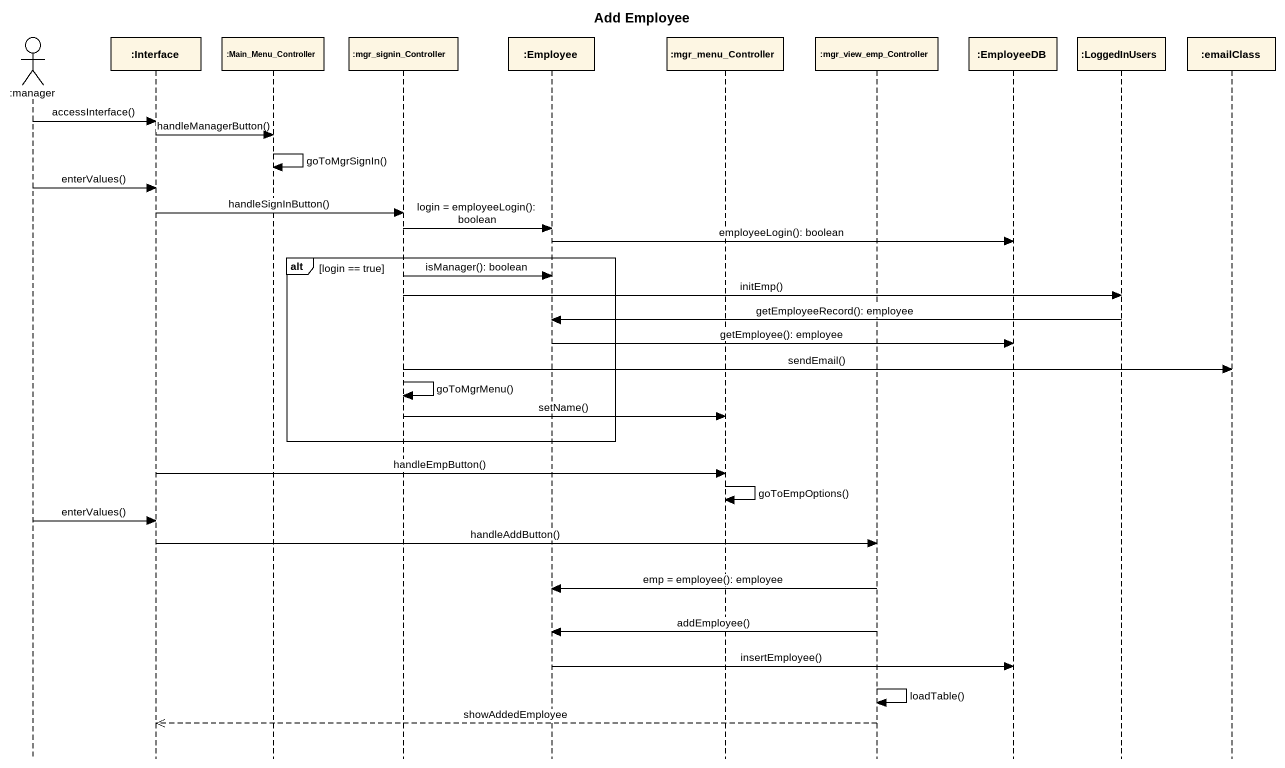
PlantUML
@startuml
title Add Employee
hide footbox
actor ":manager" as manager
participant ":Interface" as Interface_
participant ":Main_Menu_Controller" as Main_Menu_Controller
participant ":mgr_signin_Controller" as mgr_signin_Controller
participant ":Employee" as Employee
participant ":mgr_menu_Controller" as mgr_menu_Controller
participant ":mgr_view_emp_Controller" as mgr_view_emp_Controller
participant ":EmployeeDB" as EmployeeDB
participant ":LoggedInUsers" as LoggedInUsers
participant ":emailClass" as emailClass

manager -> Interface_ : accessInterface()
Interface_ -> Main_Menu_Controller : handleManagerButton()
Main_Menu_Controller -> Main_Menu_Controller : goToMgrSignIn()
manager -> Interface_ : enterValues()
Interface_ -> mgr_signin_Controller : handleSignInButton()
mgr_signin_Controller -> Employee : login = employeeLogin(): boolean
Employee -> EmployeeDB : employeeLogin(): boolean
alt login == true
  mgr_signin_Controller -> Employee : isManager(): boolean
  mgr_signin_Controller -> LoggedInUsers : initEmp()
  LoggedInUsers -> Employee : getEmployeeRecord(): employee
  Employee -> EmployeeDB : getEmployee(): employee
  mgr_signin_Controller -> emailClass : sendEmail()
  mgr_signin_Controller -> mgr_signin_Controller : goToMgrMenu()
  mgr_signin_Controller -> mgr_menu_Controller : setName()
end
Interface_ -> mgr_menu_Controller : handleEmpButton()
mgr_menu_Controller -> mgr_menu_Controller : goToEmpOptions()
manager -> Interface_ : enterValues()
Interface_ -> mgr_view_emp_Controller : handleAddButton()
mgr_view_emp_Controller -> Employee : emp = employee(): employee
mgr_view_emp_Controller -> Employee : addEmployee()
Employee -> EmployeeDB : insertEmployee()
mgr_view_emp_Controller -> mgr_view_emp_Controller : loadTable()
mgr_view_emp_Controller -->> Interface_ : showAddedEmployee
@enduml
